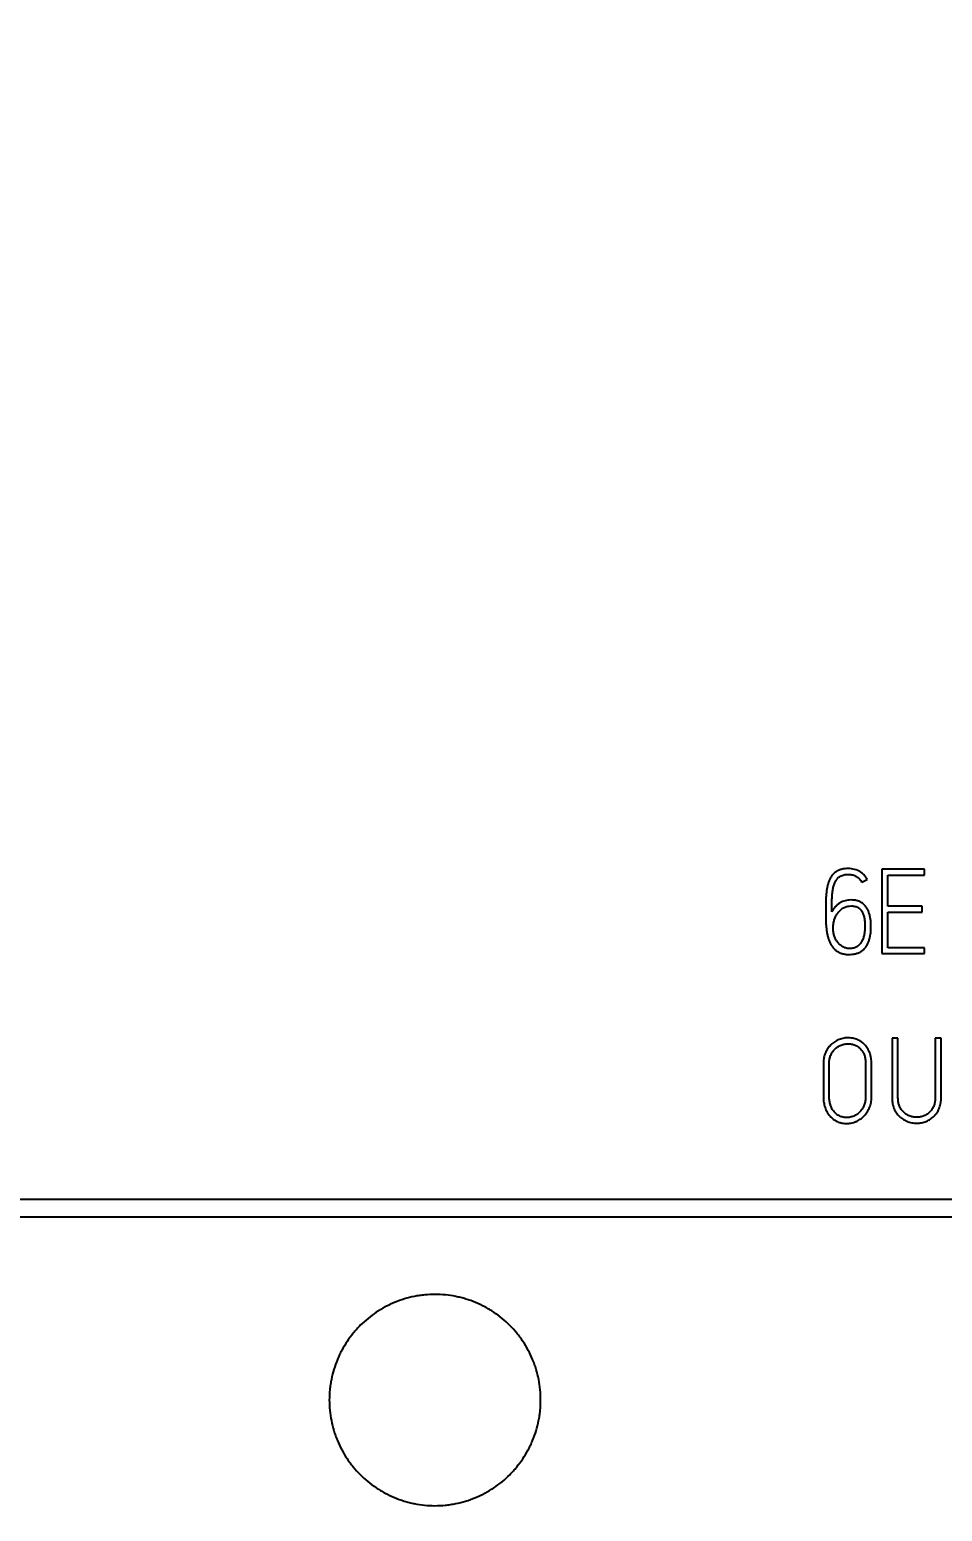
# Model space of a CAD drawing. Extents: x 0 to 420, y 0 to 297.
# Drawn here: x 121.98 to 139.26, y 163.05 to 191.1 of the extents above; entities that cross this region are included whole.
import ezdxf

# ---------------------------------------------------------------- set-up
doc = ezdxf.new("R2010")
doc.units = 0
doc.header["$LTSCALE"] = 23.1
for name, color, linetype in [('10000_FRONT', 7, 'CONTINUOUS'), ('10100_DIM_FRONT', 7, 'CONTINUOUS'), ('10500_FRONT_LABELING', 7, 'CONTINUOUS')]:
    doc.layers.add(name, color=color, linetype=linetype)
doc.styles.get("Standard").update_dxf_attribs({"font": 'txt', "width": 0.8})
doc.dimstyles.new('DIMSTYLE_1', dxfattribs={"dimtxt": 3.5, "dimasz": 3.5, "dimexe": 0.18, "dimexo": 0.0625, "dimgap": 0.09, "dimtad": 1, "dimtxsty": 'STANDARD', "dimcen": 0.09, "dimazin": 3, "dimtp": 0.05, "dimtm": 0.05, "dimtfac": 1, "dimtofl": 0, "dimtmove": 0, "dimatfit": 3, "dimtolj": 1})

# ---------------------------------------------------------------- blocks, each defined once
blk = doc.blocks.new('*D0')
at = {"layer": '10100_DIM_FRONT', "linetype": 'CONTINUOUS'}
for p, q in [((86.234459, 191.103546), (86.234459, 133.159676)), ((157.734459, 151.590953), (157.734459, 133.159676)), ((86.234459, 135.159676), (121.984459, 135.159676)), ((157.734459, 135.159676), (121.984459, 135.159676))]:
    blk.add_line(p, q, dxfattribs=at)
for points in [[(89.734459, 135.659676), (86.234459, 135.159676), (89.734459, 134.659676)], [(154.234459, 134.659676), (157.734459, 135.159676), (154.234459, 135.659676)]]:
    blk.add_solid(points, dxfattribs=at)
at = {"layer": '10100_DIM_FRONT', "linetype": 'CONTINUOUS', "width": 0.660714}
blk.add_text('71,5', height=3.5, dxfattribs=at).set_placement((118.540643, 136.034676))

msp = doc.modelspace()

# ---------------------------------------------------------------- linework, layer by layer
at = {"layer": '10000_FRONT', "color": 7, "linetype": 'CONTINUOUS'}
for p, q in [((92.934, 168.957), (157.734, 168.957)), ((92.934, 168.624), (157.734, 168.624))]:
    msp.add_line(p, q, dxfattribs=at)
for points, knots in [([(131.656, 165.155), (131.656, 165.22), (131.653, 165.286), (131.64, 165.416), (131.631, 165.48), (131.606, 165.608), (131.59, 165.671), (131.561, 165.765), (131.551, 165.796), (131.529, 165.858), (131.517, 165.889), (131.48, 165.98), (131.424, 166.097), (131.357, 166.209), (131.303, 166.291), (131.284, 166.318), (131.245, 166.37), (131.225, 166.396), (131.162, 166.473), (131.118, 166.521), (130.98, 166.66), (130.879, 166.743), (130.743, 166.834), (130.715, 166.852), (130.658, 166.886), (130.63, 166.902), (130.543, 166.949), (130.484, 166.977), (130.364, 167.027), (130.302, 167.049), (130.208, 167.077), (130.177, 167.086), (130.113, 167.102), (130.08, 167.109), (129.983, 167.129), (129.854, 167.148), (129.724, 167.154), (129.593, 167.155), (129.528, 167.151), (129.429, 167.142), (129.396, 167.138), (129.331, 167.128), (129.299, 167.123), (129.202, 167.103), (129.139, 167.088), (129.014, 167.05), (128.953, 167.028), (128.862, 166.99), (128.832, 166.977), (128.787, 166.956), (128.772, 166.949), (128.743, 166.934), (128.67, 166.896), (128.6, 166.854), (128.437, 166.745), (128.336, 166.662), (128.219, 166.546), (128.196, 166.522), (128.152, 166.473), (128.131, 166.448), (128.069, 166.373), (128.03, 166.32), (127.958, 166.212), (127.924, 166.156), (127.878, 166.069), (127.863, 166.04), (127.835, 165.98), (127.821, 165.95), (127.784, 165.86), (127.74, 165.737), (127.708, 165.61), (127.689, 165.514), (127.683, 165.482), (127.674, 165.417), (127.669, 165.385), (127.66, 165.286), (127.656, 165.221), (127.656, 165.155)], [0, 0, 0, 0, 0.03125, 0.03125, 0.0625, 0.0625, 0.09375, 0.09375, 0.109375, 0.109375, 0.125, 0.125, 0.15625, 0.1875, 0.1875, 0.203125, 0.203125, 0.21875, 0.21875, 0.25, 0.25, 0.3125, 0.3125, 0.328125, 0.328125, 0.34375, 0.34375, 0.375, 0.375, 0.40625, 0.40625, 0.421875, 0.421875, 0.4375, 0.4375, 0.46875, 0.5, 0.5, 0.53125, 0.53125, 0.546875, 0.546875, 0.5625, 0.5625, 0.59375, 0.59375, 0.625, 0.625, 0.640625, 0.640625, 0.648438, 0.648438, 0.65625, 0.6875, 0.6875, 0.75, 0.75, 0.765625, 0.765625, 0.78125, 0.78125, 0.8125, 0.8125, 0.84375, 0.84375, 0.859375, 0.859375, 0.875, 0.875, 0.90625, 0.9375, 0.9375, 0.953125, 0.953125, 0.96875, 0.96875, 1, 1, 1, 1]), ([(127.656, 165.155), (127.656, 165.089), (127.66, 165.023), (127.673, 164.893), (127.682, 164.829), (127.707, 164.702), (127.723, 164.638), (127.752, 164.544), (127.762, 164.513), (127.784, 164.451), (127.796, 164.42), (127.833, 164.329), (127.889, 164.212), (127.956, 164.1), (128.01, 164.018), (128.029, 163.992), (128.068, 163.939), (128.088, 163.913), (128.151, 163.836), (128.195, 163.788), (128.333, 163.649), (128.434, 163.566), (128.557, 163.484), (128.57, 163.475), (128.598, 163.457), (128.612, 163.449), (128.655, 163.423), (128.683, 163.407), (128.77, 163.361), (128.829, 163.333), (128.949, 163.283), (129.011, 163.261), (129.105, 163.232), (129.136, 163.223), (129.2, 163.207), (129.232, 163.2), (129.329, 163.18), (129.459, 163.161), (129.589, 163.155), (129.72, 163.154), (129.785, 163.158), (129.884, 163.167), (129.917, 163.171), (129.982, 163.181), (130.014, 163.187), (130.111, 163.206), (130.174, 163.222), (130.299, 163.259), (130.36, 163.281), (130.451, 163.319), (130.481, 163.332), (130.526, 163.353), (130.541, 163.361), (130.57, 163.375), (130.643, 163.413), (130.713, 163.455), (130.876, 163.564), (130.977, 163.647), (131.094, 163.763), (131.117, 163.787), (131.161, 163.836), (131.182, 163.861), (131.244, 163.937), (131.283, 163.989), (131.355, 164.097), (131.389, 164.153), (131.435, 164.24), (131.45, 164.269), (131.478, 164.329), (131.492, 164.359), (131.529, 164.45), (131.573, 164.572), (131.605, 164.699), (131.624, 164.795), (131.63, 164.827), (131.639, 164.892), (131.643, 164.924), (131.653, 165.023), (131.656, 165.089), (131.656, 165.155)], [0, 0, 0, 0, 0.03125, 0.03125, 0.0625, 0.0625, 0.09375, 0.09375, 0.109375, 0.109375, 0.125, 0.125, 0.15625, 0.1875, 0.1875, 0.203125, 0.203125, 0.21875, 0.21875, 0.25, 0.25, 0.3125, 0.3125, 0.320312, 0.320312, 0.328125, 0.328125, 0.34375, 0.34375, 0.375, 0.375, 0.40625, 0.40625, 0.421875, 0.421875, 0.4375, 0.4375, 0.46875, 0.5, 0.5, 0.53125, 0.53125, 0.546875, 0.546875, 0.5625, 0.5625, 0.59375, 0.59375, 0.625, 0.625, 0.640625, 0.640625, 0.648438, 0.648438, 0.65625, 0.6875, 0.6875, 0.75, 0.75, 0.765625, 0.765625, 0.78125, 0.78125, 0.8125, 0.8125, 0.84375, 0.84375, 0.859375, 0.859375, 0.875, 0.875, 0.90625, 0.9375, 0.9375, 0.953125, 0.953125, 0.96875, 0.96875, 1, 1, 1, 1])]:
    msp.add_open_spline(points, degree=3, knots=knots, dxfattribs=at)
at = {"layer": '10500_FRONT_LABELING', "color": 7, "linetype": 'CONTINUOUS'}
for p, q in [((138.116, 175.205), (138.116, 173.609)), ((138.92, 175.205), (138.116, 175.205)), ((138.228, 174.506), (138.228, 175.091)), ((138.228, 175.091), (138.92, 175.091)), ((138.92, 175.091), (138.92, 175.205)), ((137.732, 174.96), (137.835, 175.014)), ((137.535, 174.623), (137.495, 174.621)), ((137.504, 174.508), (137.54, 174.51)), ((138.878, 174.506), (138.228, 174.506)), ((138.228, 173.72), (138.228, 174.395)), ((138.228, 174.395), (138.878, 174.395)), ((138.878, 174.395), (138.878, 174.506)), ((138.92, 173.72), (138.228, 173.72)), ((138.92, 173.609), (138.92, 173.72)), ((138.116, 173.609), (138.92, 173.609)), ((138.306, 172.007), (138.306, 170.879)), ((138.419, 172.007), (138.306, 172.007)), ((138.419, 170.879), (138.419, 172.007)), ((139.123, 172.007), (139.123, 170.879)), ((139.236, 172.007), (139.123, 172.007)), ((139.236, 170.879), (139.236, 172.007)), ((137.006, 171.521), (137.006, 170.911)), ((137.117, 170.911), (137.117, 171.521)), ((137.807, 171.521), (137.807, 170.911)), ((137.92, 170.911), (137.92, 171.521))]:
    msp.add_line(p, q, dxfattribs=at)
for points, knots in [([(137.835, 175.014), (137.826, 175.032), (137.814, 175.05), (137.789, 175.083), (137.776, 175.099), (137.745, 175.127), (137.728, 175.14), (137.694, 175.163), (137.675, 175.173), (137.618, 175.199), (137.578, 175.209), (137.515, 175.217), (137.494, 175.218), (137.453, 175.218), (137.432, 175.217), (137.401, 175.213), (137.391, 175.212), (137.37, 175.208), (137.36, 175.206), (137.33, 175.198), (137.31, 175.191), (137.282, 175.178), (137.272, 175.173), (137.254, 175.162), (137.246, 175.156), (137.22, 175.138), (137.204, 175.125), (137.176, 175.094), (137.163, 175.077), (137.14, 175.042), (137.13, 175.024), (137.118, 174.996), (137.114, 174.986), (137.106, 174.966), (137.103, 174.956), (137.093, 174.927), (137.088, 174.907), (137.079, 174.866), (137.075, 174.846), (137.068, 174.805), (137.066, 174.785), (137.059, 174.723), (137.056, 174.682), (137.053, 174.599), (137.052, 174.557), (137.051, 174.474), (137.051, 174.433), (137.051, 174.35), (137.051, 174.309), (137.053, 174.246), (137.053, 174.226), (137.055, 174.184), (137.056, 174.164), (137.059, 174.122), (137.061, 174.102), (137.066, 174.06), (137.069, 174.04), (137.075, 173.999), (137.079, 173.978), (137.089, 173.937), (137.094, 173.917), (137.106, 173.877), (137.113, 173.857), (137.129, 173.818), (137.138, 173.799), (137.159, 173.763), (137.171, 173.745), (137.19, 173.721), (137.197, 173.713), (137.212, 173.698), (137.219, 173.69), (137.243, 173.669), (137.26, 173.657), (137.286, 173.641), (137.296, 173.636), (137.314, 173.626), (137.324, 173.622), (137.354, 173.61), (137.374, 173.605), (137.405, 173.599), (137.415, 173.597), (137.436, 173.594), (137.446, 173.593), (137.478, 173.591), (137.499, 173.591), (137.54, 173.593), (137.561, 173.595), (137.592, 173.6), (137.602, 173.602), (137.623, 173.607), (137.633, 173.61), (137.663, 173.62), (137.682, 173.628), (137.719, 173.648), (137.737, 173.66), (137.77, 173.687), (137.784, 173.702), (137.805, 173.726), (137.811, 173.735), (137.823, 173.752), (137.829, 173.761), (137.845, 173.788), (137.853, 173.807), (137.869, 173.846), (137.875, 173.866), (137.886, 173.907), (137.89, 173.928), (137.901, 173.989), (137.905, 174.031), (137.907, 174.094), (137.907, 174.115), (137.907, 174.157), (137.906, 174.178), (137.902, 174.24), (137.896, 174.282), (137.883, 174.343), (137.877, 174.363), (137.863, 174.403), (137.855, 174.423), (137.84, 174.451), (137.835, 174.46), (137.824, 174.478), (137.818, 174.487), (137.799, 174.512), (137.785, 174.528), (137.761, 174.549), (137.753, 174.556), (137.736, 174.568), (137.727, 174.574), (137.7, 174.59), (137.68, 174.598), (137.65, 174.608), (137.64, 174.611), (137.619, 174.616), (137.609, 174.618), (137.577, 174.623), (137.556, 174.624), (137.535, 174.623)], [0, 0, 0, 0, 0.015625, 0.015625, 0.03125, 0.03125, 0.046875, 0.046875, 0.0625, 0.0625, 0.09375, 0.09375, 0.109375, 0.109375, 0.125, 0.125, 0.132812, 0.132812, 0.140625, 0.140625, 0.15625, 0.15625, 0.164062, 0.164062, 0.171875, 0.171875, 0.1875, 0.1875, 0.203125, 0.203125, 0.21875, 0.21875, 0.226562, 0.226562, 0.234375, 0.234375, 0.25, 0.25, 0.265625, 0.265625, 0.28125, 0.28125, 0.3125, 0.3125, 0.34375, 0.34375, 0.375, 0.375, 0.40625, 0.40625, 0.421875, 0.421875, 0.4375, 0.4375, 0.453125, 0.453125, 0.46875, 0.46875, 0.484375, 0.484375, 0.5, 0.5, 0.515625, 0.515625, 0.53125, 0.53125, 0.546875, 0.546875, 0.554688, 0.554688, 0.5625, 0.5625, 0.578125, 0.578125, 0.585938, 0.585938, 0.59375, 0.59375, 0.609375, 0.609375, 0.617188, 0.617188, 0.625, 0.625, 0.640625, 0.640625, 0.65625, 0.65625, 0.664062, 0.664062, 0.671875, 0.671875, 0.6875, 0.6875, 0.703125, 0.703125, 0.71875, 0.71875, 0.726562, 0.726562, 0.734375, 0.734375, 0.75, 0.75, 0.765625, 0.765625, 0.78125, 0.78125, 0.8125, 0.8125, 0.828125, 0.828125, 0.84375, 0.84375, 0.875, 0.875, 0.890625, 0.890625, 0.90625, 0.90625, 0.914062, 0.914062, 0.921875, 0.921875, 0.9375, 0.9375, 0.945312, 0.945312, 0.953125, 0.953125, 0.96875, 0.96875, 0.976562, 0.976562, 0.984375, 0.984375, 1, 1, 1, 1]), ([(137.165, 174.399), (137.165, 174.448), (137.166, 174.498), (137.168, 174.572), (137.168, 174.596), (137.17, 174.645), (137.171, 174.67), (137.174, 174.719), (137.176, 174.744), (137.182, 174.793), (137.186, 174.817), (137.196, 174.865), (137.202, 174.889), (137.213, 174.924), (137.218, 174.936), (137.227, 174.958), (137.233, 174.97), (137.245, 174.991), (137.255, 175.007), (137.267, 175.022), (137.275, 175.031), (137.279, 175.036), (137.292, 175.049), (137.302, 175.057), (137.322, 175.071), (137.333, 175.077), (137.355, 175.088), (137.367, 175.092), (137.391, 175.098), (137.403, 175.101), (137.428, 175.105), (137.44, 175.106), (137.465, 175.107), (137.477, 175.107), (137.514, 175.106), (137.539, 175.103), (137.587, 175.09), (137.61, 175.08), (137.642, 175.062), (137.653, 175.055), (137.672, 175.039), (137.681, 175.031), (137.698, 175.013), (137.706, 175.003), (137.72, 174.982), (137.727, 174.972), (137.732, 174.96)], [0, 0, 0, 0, 0.125, 0.125, 0.1875, 0.1875, 0.25, 0.25, 0.3125, 0.3125, 0.375, 0.375, 0.4375, 0.4375, 0.46875, 0.46875, 0.5, 0.5, 0.53125, 0.546875, 0.546875, 0.5625, 0.5625, 0.59375, 0.59375, 0.625, 0.625, 0.65625, 0.65625, 0.6875, 0.6875, 0.71875, 0.71875, 0.75, 0.75, 0.8125, 0.8125, 0.875, 0.875, 0.90625, 0.90625, 0.9375, 0.9375, 0.96875, 0.96875, 1, 1, 1, 1]), ([(137.495, 174.621), (137.46, 174.619), (137.426, 174.612), (137.377, 174.596), (137.36, 174.589), (137.33, 174.573), (137.315, 174.564), (137.287, 174.544), (137.273, 174.533), (137.248, 174.509), (137.236, 174.497), (137.218, 174.478), (137.213, 174.471), (137.202, 174.458), (137.196, 174.451), (137.182, 174.43), (137.173, 174.415), (137.165, 174.399)], [0, 0, 0, 0, 0.25, 0.25, 0.375, 0.375, 0.5, 0.5, 0.625, 0.625, 0.75, 0.75, 0.8125, 0.8125, 0.875, 0.875, 1, 1, 1, 1]), ([(137.54, 174.51), (137.551, 174.511), (137.563, 174.51), (137.586, 174.507), (137.597, 174.505), (137.62, 174.499), (137.631, 174.496), (137.652, 174.487), (137.662, 174.482), (137.682, 174.469), (137.691, 174.462), (137.708, 174.446), (137.715, 174.437), (137.729, 174.419), (137.735, 174.409), (137.746, 174.388), (137.751, 174.378), (137.76, 174.357), (137.764, 174.346), (137.77, 174.324), (137.773, 174.312), (137.781, 174.279), (137.784, 174.256), (137.79, 174.21), (137.791, 174.187), (137.793, 174.153), (137.793, 174.142), (137.793, 174.118), (137.793, 174.107), (137.791, 174.072), (137.79, 174.049), (137.785, 174.004), (137.782, 173.981), (137.775, 173.947), (137.772, 173.936), (137.765, 173.914), (137.762, 173.903), (137.75, 173.87), (137.74, 173.849), (137.722, 173.82), (137.715, 173.81), (137.7, 173.792), (137.693, 173.783), (137.677, 173.767), (137.668, 173.759), (137.654, 173.748), (137.649, 173.745), (137.64, 173.739), (137.635, 173.736), (137.619, 173.727), (137.609, 173.723), (137.587, 173.715), (137.575, 173.712), (137.541, 173.706), (137.518, 173.704), (137.483, 173.705), (137.471, 173.705), (137.448, 173.709), (137.437, 173.711), (137.414, 173.718), (137.404, 173.722), (137.383, 173.732), (137.372, 173.738), (137.353, 173.751), (137.343, 173.758), (137.325, 173.772), (137.317, 173.78), (137.3, 173.796), (137.292, 173.805), (137.277, 173.823), (137.27, 173.832), (137.25, 173.86), (137.239, 173.881), (137.219, 173.923), (137.212, 173.945), (137.203, 173.979), (137.2, 173.99), (137.196, 174.013), (137.194, 174.025), (137.192, 174.059), (137.192, 174.082), (137.194, 174.128), (137.195, 174.151), (137.2, 174.186), (137.202, 174.197), (137.207, 174.22), (137.209, 174.231), (137.219, 174.265), (137.227, 174.286), (137.243, 174.317), (137.248, 174.327), (137.26, 174.347), (137.267, 174.357), (137.281, 174.376), (137.288, 174.385), (137.302, 174.403), (137.31, 174.412), (137.326, 174.429), (137.334, 174.437), (137.347, 174.448), (137.352, 174.452), (137.361, 174.459), (137.366, 174.462), (137.391, 174.478), (137.412, 174.488), (137.445, 174.499), (137.457, 174.502), (137.48, 174.506), (137.492, 174.507), (137.504, 174.508)], [0, 0, 0, 0, 0.015625, 0.015625, 0.03125, 0.03125, 0.046875, 0.046875, 0.0625, 0.0625, 0.078125, 0.078125, 0.09375, 0.09375, 0.109375, 0.109375, 0.125, 0.125, 0.140625, 0.140625, 0.15625, 0.15625, 0.1875, 0.1875, 0.21875, 0.21875, 0.234375, 0.234375, 0.25, 0.25, 0.28125, 0.28125, 0.3125, 0.3125, 0.328125, 0.328125, 0.34375, 0.34375, 0.375, 0.375, 0.390625, 0.390625, 0.40625, 0.40625, 0.421875, 0.421875, 0.429688, 0.429688, 0.4375, 0.4375, 0.453125, 0.453125, 0.46875, 0.46875, 0.5, 0.5, 0.515625, 0.515625, 0.53125, 0.53125, 0.546875, 0.546875, 0.5625, 0.5625, 0.578125, 0.578125, 0.59375, 0.59375, 0.609375, 0.609375, 0.625, 0.625, 0.65625, 0.65625, 0.6875, 0.6875, 0.703125, 0.703125, 0.71875, 0.71875, 0.75, 0.75, 0.78125, 0.78125, 0.796875, 0.796875, 0.8125, 0.8125, 0.84375, 0.84375, 0.859375, 0.859375, 0.875, 0.875, 0.890625, 0.890625, 0.90625, 0.90625, 0.921875, 0.921875, 0.929688, 0.929688, 0.9375, 0.9375, 0.96875, 0.96875, 0.984375, 0.984375, 1, 1, 1, 1]), ([(137.92, 171.521), (137.92, 171.584), (137.912, 171.645), (137.888, 171.72), (137.882, 171.735), (137.87, 171.763), (137.856, 171.791), (137.84, 171.818), (137.822, 171.844), (137.812, 171.856), (137.792, 171.88), (137.781, 171.891), (137.758, 171.912), (137.746, 171.922), (137.728, 171.936), (137.721, 171.941), (137.708, 171.95), (137.701, 171.954), (137.681, 171.965), (137.667, 171.972), (137.638, 171.985), (137.623, 171.99), (137.593, 171.999), (137.578, 172.003), (137.531, 172.012), (137.5, 172.014), (137.453, 172.013), (137.437, 172.012), (137.406, 172.008), (137.39, 172.005), (137.344, 171.995), (137.315, 171.985), (137.271, 171.966), (137.257, 171.959), (137.23, 171.944), (137.217, 171.935), (137.191, 171.917), (137.179, 171.908), (137.155, 171.887), (137.144, 171.876), (137.111, 171.842), (137.093, 171.817), (137.068, 171.777), (137.061, 171.763), (137.047, 171.735), (137.041, 171.72), (137.03, 171.691), (137.026, 171.676), (137.018, 171.646), (137.015, 171.63), (137.01, 171.599), (137.008, 171.584), (137.006, 171.552), (137.006, 171.537), (137.006, 171.521)], [0, 0, 0, 0, 0.125, 0.125, 0.15625, 0.15625, 0.1875, 0.21875, 0.21875, 0.25, 0.25, 0.28125, 0.28125, 0.3125, 0.3125, 0.328125, 0.328125, 0.34375, 0.34375, 0.375, 0.375, 0.40625, 0.40625, 0.4375, 0.4375, 0.5, 0.5, 0.53125, 0.53125, 0.5625, 0.5625, 0.625, 0.625, 0.65625, 0.65625, 0.6875, 0.6875, 0.71875, 0.71875, 0.75, 0.75, 0.8125, 0.8125, 0.84375, 0.84375, 0.875, 0.875, 0.90625, 0.90625, 0.9375, 0.9375, 0.96875, 0.96875, 1, 1, 1, 1]), ([(137.117, 171.521), (137.117, 171.545), (137.118, 171.569), (137.125, 171.616), (137.131, 171.639), (137.142, 171.673), (137.147, 171.684), (137.157, 171.706), (137.163, 171.716), (137.175, 171.737), (137.181, 171.747), (137.195, 171.766), (137.203, 171.776), (137.227, 171.803), (137.245, 171.818), (137.274, 171.839), (137.284, 171.846), (137.305, 171.858), (137.316, 171.863), (137.349, 171.878), (137.372, 171.885), (137.407, 171.893), (137.419, 171.896), (137.443, 171.899), (137.455, 171.9), (137.478, 171.9), (137.49, 171.9), (137.514, 171.899), (137.526, 171.897), (137.562, 171.891), (137.585, 171.884), (137.618, 171.87), (137.629, 171.865), (137.65, 171.852), (137.669, 171.839), (137.688, 171.823), (137.705, 171.807), (137.713, 171.798), (137.737, 171.771), (137.751, 171.751), (137.767, 171.719), (137.773, 171.708), (137.781, 171.686), (137.789, 171.663), (137.795, 171.64), (137.799, 171.617), (137.801, 171.605), (137.805, 171.569), (137.807, 171.545), (137.807, 171.521)], [0, 0, 0, 0, 0.0625, 0.0625, 0.125, 0.125, 0.15625, 0.15625, 0.1875, 0.1875, 0.21875, 0.21875, 0.25, 0.25, 0.3125, 0.3125, 0.34375, 0.34375, 0.375, 0.375, 0.4375, 0.4375, 0.46875, 0.46875, 0.5, 0.5, 0.53125, 0.53125, 0.5625, 0.5625, 0.625, 0.625, 0.65625, 0.65625, 0.6875, 0.71875, 0.71875, 0.75, 0.75, 0.8125, 0.8125, 0.84375, 0.84375, 0.875, 0.90625, 0.90625, 0.9375, 0.9375, 1, 1, 1, 1]), ([(137.006, 170.911), (137.006, 170.878), (137.007, 170.846), (137.015, 170.782), (137.021, 170.751), (137.035, 170.704), (137.04, 170.689), (137.051, 170.658), (137.058, 170.644), (137.072, 170.615), (137.08, 170.601), (137.097, 170.574), (137.107, 170.56), (137.137, 170.522), (137.159, 170.5), (137.191, 170.475), (137.197, 170.47), (137.211, 170.46), (137.217, 170.456), (137.238, 170.443), (137.267, 170.428), (137.296, 170.416), (137.319, 170.409), (137.327, 170.406), (137.343, 170.402), (137.351, 170.401), (137.391, 170.393), (137.423, 170.391), (137.472, 170.392), (137.488, 170.393), (137.52, 170.397), (137.536, 170.4), (137.567, 170.408), (137.583, 170.412), (137.606, 170.42), (137.613, 170.423), (137.628, 170.429), (137.636, 170.432), (137.672, 170.449), (137.7, 170.466), (137.738, 170.496), (137.75, 170.506), (137.774, 170.529), (137.785, 170.54), (137.816, 170.577), (137.834, 170.604), (137.866, 170.66), (137.88, 170.689), (137.896, 170.735), (137.9, 170.75), (137.908, 170.782), (137.911, 170.798), (137.918, 170.846), (137.92, 170.878), (137.92, 170.911)], [0, 0, 0, 0, 0.0625, 0.0625, 0.125, 0.125, 0.15625, 0.15625, 0.1875, 0.1875, 0.21875, 0.21875, 0.25, 0.25, 0.3125, 0.3125, 0.328125, 0.328125, 0.34375, 0.34375, 0.375, 0.40625, 0.40625, 0.421875, 0.421875, 0.4375, 0.4375, 0.5, 0.5, 0.53125, 0.53125, 0.5625, 0.5625, 0.59375, 0.59375, 0.609375, 0.609375, 0.625, 0.625, 0.6875, 0.6875, 0.71875, 0.71875, 0.75, 0.75, 0.8125, 0.8125, 0.875, 0.875, 0.90625, 0.90625, 0.9375, 0.9375, 1, 1, 1, 1]), ([(137.807, 170.911), (137.807, 170.885), (137.805, 170.861), (137.8, 170.824), (137.798, 170.812), (137.793, 170.787), (137.79, 170.775), (137.778, 170.739), (137.768, 170.717), (137.751, 170.684), (137.745, 170.673), (137.731, 170.652), (137.723, 170.642), (137.7, 170.613), (137.682, 170.595), (137.654, 170.572), (137.643, 170.565), (137.622, 170.551), (137.611, 170.545), (137.578, 170.529), (137.554, 170.521), (137.518, 170.512), (137.505, 170.509), (137.481, 170.506), (137.468, 170.505), (137.444, 170.504), (137.431, 170.504), (137.406, 170.506), (137.394, 170.508), (137.357, 170.515), (137.333, 170.522), (137.299, 170.539), (137.288, 170.545), (137.268, 170.558), (137.258, 170.566), (137.239, 170.582), (137.23, 170.591), (137.212, 170.609), (137.196, 170.628), (137.182, 170.648), (137.169, 170.67), (137.164, 170.681), (137.148, 170.715), (137.14, 170.738), (137.131, 170.774), (137.128, 170.787), (137.124, 170.811), (137.122, 170.824), (137.118, 170.861), (137.117, 170.886), (137.117, 170.911)], [0, 0, 0, 0, 0.0625, 0.0625, 0.09375, 0.09375, 0.125, 0.125, 0.1875, 0.1875, 0.21875, 0.21875, 0.25, 0.25, 0.3125, 0.3125, 0.34375, 0.34375, 0.375, 0.375, 0.4375, 0.4375, 0.46875, 0.46875, 0.5, 0.5, 0.53125, 0.53125, 0.5625, 0.5625, 0.625, 0.625, 0.65625, 0.65625, 0.6875, 0.6875, 0.71875, 0.71875, 0.75, 0.78125, 0.78125, 0.8125, 0.8125, 0.875, 0.875, 0.90625, 0.90625, 0.9375, 0.9375, 1, 1, 1, 1]), ([(138.306, 170.879), (138.306, 170.848), (138.308, 170.817), (138.315, 170.771), (138.318, 170.755), (138.324, 170.733), (138.326, 170.725), (138.33, 170.71), (138.333, 170.703), (138.347, 170.666), (138.36, 170.638), (138.385, 170.598), (138.393, 170.585), (138.412, 170.561), (138.423, 170.549), (138.455, 170.515), (138.479, 170.495), (138.518, 170.468), (138.532, 170.46), (138.559, 170.445), (138.574, 170.438), (138.617, 170.42), (138.647, 170.411), (138.709, 170.399), (138.74, 170.396), (138.787, 170.396), (138.802, 170.396), (138.833, 170.399), (138.849, 170.402), (138.895, 170.411), (138.925, 170.42), (138.969, 170.437), (138.983, 170.444), (139.011, 170.459), (139.024, 170.467), (139.063, 170.493), (139.086, 170.513), (139.113, 170.542), (139.119, 170.548), (139.129, 170.56), (139.134, 170.566), (139.148, 170.585), (139.157, 170.597), (139.173, 170.624), (139.181, 170.638), (139.194, 170.666), (139.201, 170.68), (139.211, 170.71), (139.216, 170.725), (139.224, 170.755), (139.227, 170.77), (139.231, 170.801), (139.233, 170.817), (139.235, 170.848), (139.236, 170.864), (139.236, 170.879)], [0, 0, 0, 0, 0.0625, 0.0625, 0.09375, 0.09375, 0.109375, 0.109375, 0.125, 0.125, 0.1875, 0.1875, 0.21875, 0.21875, 0.25, 0.25, 0.3125, 0.3125, 0.34375, 0.34375, 0.375, 0.375, 0.4375, 0.4375, 0.5, 0.5, 0.53125, 0.53125, 0.5625, 0.5625, 0.625, 0.625, 0.65625, 0.65625, 0.6875, 0.6875, 0.75, 0.75, 0.765625, 0.765625, 0.78125, 0.78125, 0.8125, 0.8125, 0.84375, 0.84375, 0.875, 0.875, 0.90625, 0.90625, 0.9375, 0.9375, 0.96875, 0.96875, 1, 1, 1, 1]), ([(139.123, 170.879), (139.123, 170.855), (139.121, 170.832), (139.115, 170.785), (139.109, 170.762), (139.098, 170.728), (139.093, 170.717), (139.083, 170.695), (139.077, 170.685), (139.065, 170.664), (139.059, 170.654), (139.045, 170.635), (139.037, 170.626), (139.012, 170.599), (138.994, 170.584), (138.965, 170.563), (138.955, 170.557), (138.933, 170.546), (138.922, 170.541), (138.889, 170.527), (138.866, 170.521), (138.819, 170.511), (138.795, 170.509), (138.76, 170.509), (138.748, 170.509), (138.724, 170.512), (138.712, 170.514), (138.677, 170.52), (138.654, 170.527), (138.62, 170.54), (138.609, 170.545), (138.588, 170.557), (138.578, 170.563), (138.549, 170.583), (138.53, 170.598), (138.506, 170.625), (138.498, 170.634), (138.484, 170.653), (138.477, 170.663), (138.465, 170.684), (138.46, 170.694), (138.449, 170.716), (138.445, 170.727), (138.433, 170.761), (138.428, 170.784), (138.422, 170.819), (138.421, 170.831), (138.42, 170.855), (138.419, 170.867), (138.419, 170.879)], [0, 0, 0, 0, 0.0625, 0.0625, 0.125, 0.125, 0.15625, 0.15625, 0.1875, 0.1875, 0.21875, 0.21875, 0.25, 0.25, 0.3125, 0.3125, 0.34375, 0.34375, 0.375, 0.375, 0.4375, 0.4375, 0.5, 0.5, 0.53125, 0.53125, 0.5625, 0.5625, 0.625, 0.625, 0.65625, 0.65625, 0.6875, 0.6875, 0.75, 0.75, 0.78125, 0.78125, 0.8125, 0.8125, 0.84375, 0.84375, 0.875, 0.875, 0.9375, 0.9375, 0.96875, 0.96875, 1, 1, 1, 1])]:
    msp.add_open_spline(points, degree=3, knots=knots, dxfattribs=at)

# ---------------------------------------------------------------- dimensions: what is measured, and where the dimension line sits
at = {"layer": '10100_DIM_FRONT', "linetype": 'CONTINUOUS'}
dim = msp.add_linear_dim(base=(157.734, 135.16), p1=(86.234, 191.104), p2=(157.734, 151.591), text='71,5', dimstyle='DIMSTYLE_1', dxfattribs=at)
dim.commit()
dim.dimension.update_dxf_attribs({"geometry": '*D0', "text_midpoint": (123.166, 137.785), "dimtype": 160})

doc.saveas('drawing.dxf')
